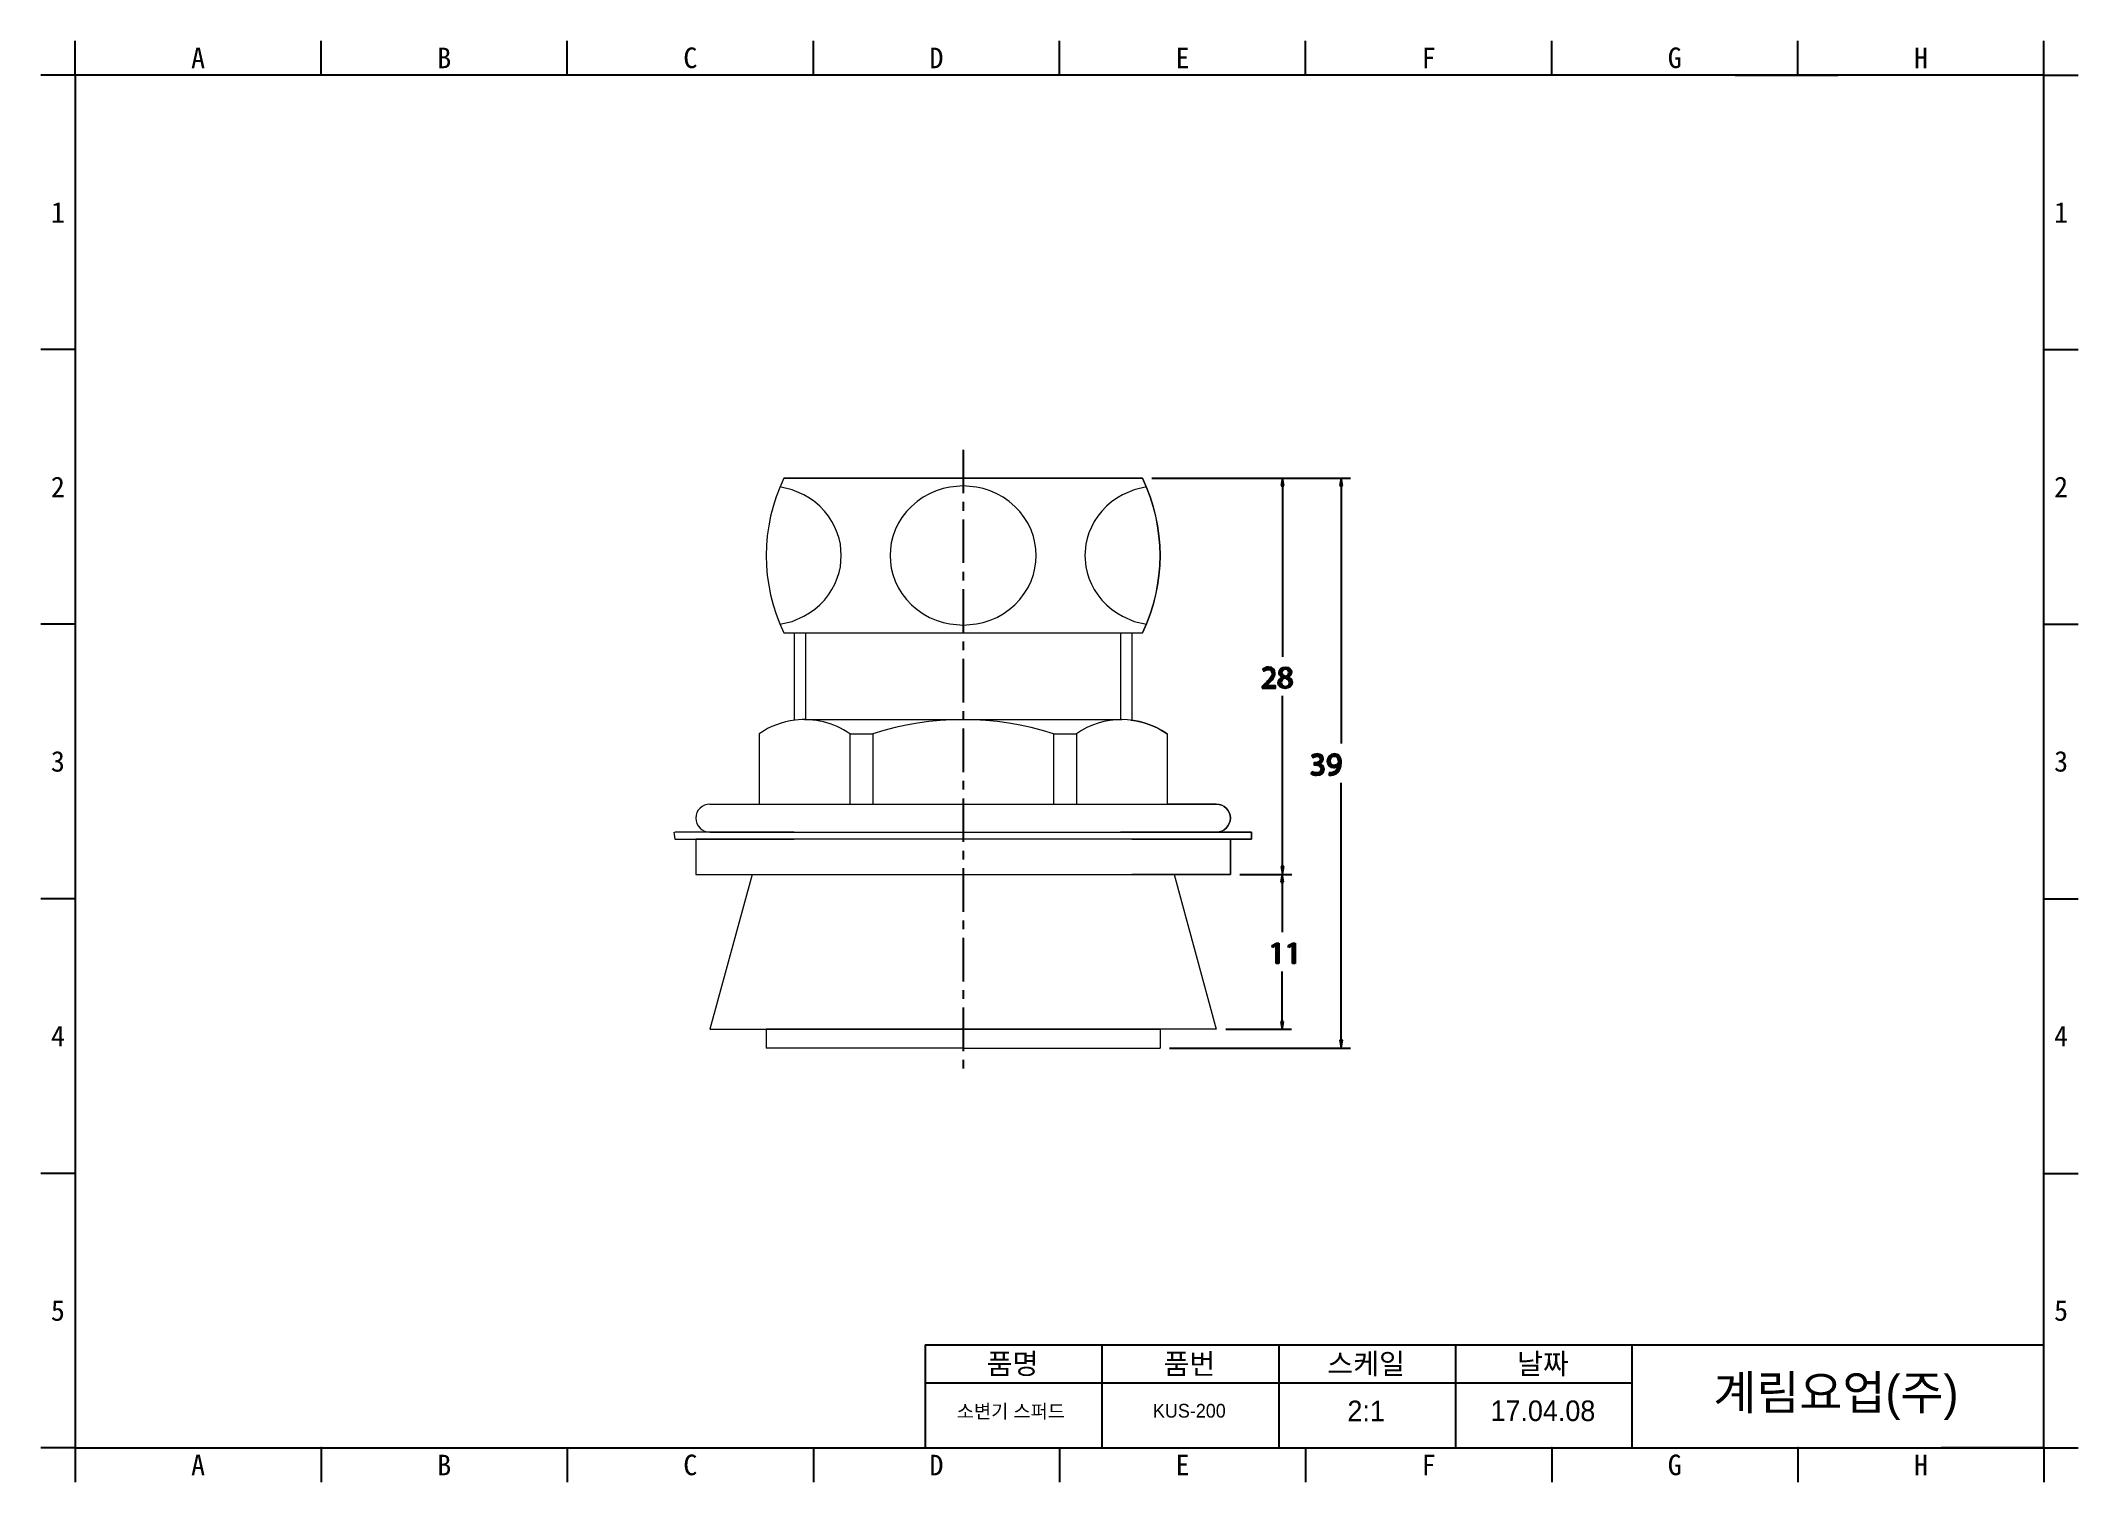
# Model space of a CAD drawing. Header units: inches. Extents: x -318 to -21, y -17 to 193.
import ezdxf

# ---------------------------------------------------------------- set-up
doc = ezdxf.new("R2010")
doc.units = ezdxf.units.IN
doc.header["$MEASUREMENT"] = 0
doc.linetypes.add('CENTERX2', pattern=[101.6, 63.5, -12.7, 12.7, -12.7])
for name, color, linetype in [('_U+B808_U+C774_U+C5B4 1', 7, 'Continuous'), ('CENTER', 1, 'CENTERX2'), ('DIM', 3, 'Continuous'), ('FORM', 7, 'Continuous'), ('TEXT', 2, 'Continuous')]:
    doc.layers.add(name, color=color, linetype=linetype)

msp = doc.modelspace()

# ---------------------------------------------------------------- hatches: boundary and pattern name
at = {"layer": 'DIM'}
h = msp.add_hatch(color=256, dxfattribs=at)
h.dxf.hatch_style = 2
h.paths.add_polyline_path([(-137.63, 128.08), (-137.25, 128.08), (-137.44, 129.22)])
h = msp.add_hatch(color=256, dxfattribs=at)
h.dxf.hatch_style = 2
h.paths.add_polyline_path([(-129.06, 128.08), (-128.68, 128.08), (-128.87, 129.22)])
h = msp.add_hatch(color=256, dxfattribs=at)
h.dxf.hatch_style = 2
edge = h.paths.add_edge_path()
edge.add_spline(control_points=[(-140.37, 98.64), (-140.37, 98.64), (-140.37, 98.89), (-140.37, 98.89), (-140.37, 98.89), (-140.05, 99.2), (-140.05, 99.2), (-139.29, 99.93), (-138.94, 100.31), (-138.94, 100.76), (-138.94, 101.07), (-139.08, 101.35), (-139.53, 101.35), (-139.8, 101.35), (-140.02, 101.21), (-140.16, 101.1), (-140.16, 101.1), (-140.29, 101.38), (-140.29, 101.38), (-140.09, 101.55), (-139.79, 101.69), (-139.44, 101.69), (-138.8, 101.69), (-138.53, 101.24), (-138.53, 100.81), (-138.53, 100.26), (-138.93, 99.81), (-139.56, 99.21), (-139.56, 99.21), (-139.8, 98.98), (-139.8, 98.98), (-139.8, 98.98), (-139.8, 98.97), (-139.8, 98.97), (-139.8, 98.97), (-138.46, 98.97), (-138.46, 98.97), (-138.46, 98.97), (-138.46, 98.64), (-138.46, 98.64), (-138.46, 98.64), (-140.37, 98.64), (-140.37, 98.64)], knot_values=[0, 0, 0, 0, 1, 1, 1, 2, 2, 2, 3, 3, 3, 4, 4, 4, 5, 5, 5, 6, 6, 6, 7, 7, 7, 8, 8, 8, 9, 9, 9, 10, 10, 10, 11, 11, 11, 12, 12, 12, 13, 13, 13, 14, 14, 14, 14], degree=3, periodic=0)
h = msp.add_hatch(color=256, dxfattribs=at)
h.dxf.hatch_style = 2
edge = h.paths.add_edge_path()
edge.add_spline(control_points=[(-137, 101.69), (-137.53, 101.69), (-137.93, 101.36), (-137.93, 100.89), (-137.93, 100.63), (-137.79, 100.37), (-137.45, 100.22), (-137.45, 100.22), (-137.45, 100.2), (-137.45, 100.2), (-137.82, 100.04), (-138.04, 99.77), (-138.04, 99.39), (-138.04, 98.96), (-137.66, 98.59), (-137.04, 98.59), (-136.46, 98.59), (-136.02, 98.93), (-136.02, 99.46), (-136.02, 99.82), (-136.25, 100.09), (-136.62, 100.23), (-136.62, 100.23), (-136.62, 100.25), (-136.62, 100.25), (-136.25, 100.42), (-136.12, 100.69), (-136.12, 100.95), (-136.12, 101.33), (-136.42, 101.69), (-137, 101.69), (-137, 101.69), (-137, 101.69), (-137, 101.69)], knot_values=[0, 0, 0, 0, 1, 1, 1, 2, 2, 2, 3, 3, 3, 4, 4, 4, 5, 5, 5, 6, 6, 6, 7, 7, 7, 8, 8, 8, 9, 9, 9, 10, 10, 10, 11, 11, 11, 11], degree=3, periodic=0)
edge = h.paths.add_edge_path()
edge.add_spline(control_points=[(-137.03, 98.88), (-137.4, 98.88), (-137.64, 99.15), (-137.62, 99.45), (-137.62, 99.74), (-137.43, 99.97), (-137.08, 100.07), (-136.68, 99.96), (-136.42, 99.78), (-136.42, 99.42), (-136.42, 99.11), (-136.66, 98.88), (-137.02, 98.88), (-137.02, 98.88), (-137.03, 98.88), (-137.03, 98.88)], knot_values=[0, 0, 0, 0, 1, 1, 1, 2, 2, 2, 3, 3, 3, 4, 4, 4, 5, 5, 5, 5], degree=3, periodic=0)
edge = h.paths.add_edge_path()
edge.add_spline(control_points=[(-137.01, 101.4), (-136.65, 101.4), (-136.51, 101.15), (-136.51, 100.91), (-136.51, 100.63), (-136.7, 100.45), (-136.96, 100.36), (-137.31, 100.46), (-137.54, 100.62), (-137.53, 100.92), (-137.53, 101.17), (-137.35, 101.4), (-137.01, 101.4), (-137.01, 101.4), (-137.01, 101.4), (-137.01, 101.4)], knot_values=[0, 0, 0, 0, 1, 1, 1, 2, 2, 2, 3, 3, 3, 4, 4, 4, 5, 5, 5, 5], degree=3, periodic=0)
h = msp.add_hatch(color=256, dxfattribs=at)
h.dxf.hatch_style = 2
edge = h.paths.add_edge_path()
edge.add_spline(control_points=[(-133.14, 86.45), (-133.03, 86.38), (-132.77, 86.27), (-132.48, 86.27), (-131.96, 86.27), (-131.8, 86.59), (-131.8, 86.85), (-131.81, 87.27), (-132.18, 87.45), (-132.58, 87.45), (-132.58, 87.45), (-132.8, 87.45), (-132.8, 87.45), (-132.8, 87.45), (-132.8, 87.75), (-132.8, 87.75), (-132.8, 87.75), (-132.58, 87.75), (-132.58, 87.75), (-132.28, 87.75), (-131.91, 87.9), (-131.91, 88.26), (-131.91, 88.5), (-132.06, 88.71), (-132.43, 88.71), (-132.67, 88.71), (-132.9, 88.6), (-133.03, 88.51), (-133.03, 88.51), (-133.14, 88.81), (-133.14, 88.81), (-132.98, 88.92), (-132.68, 89.04), (-132.36, 89.04), (-131.77, 89.04), (-131.5, 88.69), (-131.5, 88.32), (-131.5, 88.01), (-131.69, 87.75), (-132.05, 87.61), (-132.05, 87.61), (-132.05, 87.6), (-132.05, 87.6), (-131.68, 87.53), (-131.38, 87.26), (-131.38, 86.84), (-131.38, 86.36), (-131.76, 85.94), (-132.47, 85.94), (-132.81, 85.94), (-133.11, 86.04), (-133.25, 86.14), (-133.25, 86.14), (-133.14, 86.45), (-133.14, 86.45)], knot_values=[0, 0, 0, 0, 1, 1, 1, 2, 2, 2, 3, 3, 3, 4, 4, 4, 5, 5, 5, 6, 6, 6, 7, 7, 7, 8, 8, 8, 9, 9, 9, 10, 10, 10, 11, 11, 11, 12, 12, 12, 13, 13, 13, 14, 14, 14, 15, 15, 15, 16, 16, 16, 17, 17, 17, 18, 18, 18, 18], degree=3, periodic=0)
h = msp.add_hatch(color=256, dxfattribs=at)
h.dxf.hatch_style = 2
edge = h.paths.add_edge_path()
edge.add_spline(control_points=[(-130.64, 86.27), (-130.55, 86.27), (-130.45, 86.27), (-130.31, 86.29), (-130.08, 86.32), (-129.86, 86.41), (-129.68, 86.58), (-129.49, 86.76), (-129.34, 87.02), (-129.29, 87.38), (-129.29, 87.38), (-129.3, 87.38), (-129.3, 87.38), (-129.47, 87.17), (-129.71, 87.05), (-130.01, 87.05), (-130.55, 87.05), (-130.9, 87.46), (-130.9, 87.98), (-130.9, 88.54), (-130.48, 89.04), (-129.87, 89.04), (-129.26, 89.04), (-128.88, 88.54), (-128.88, 87.77), (-128.88, 87.11), (-129.1, 86.65), (-129.39, 86.36), (-129.62, 86.14), (-129.94, 86), (-130.27, 85.96), (-130.41, 85.94), (-130.55, 85.93), (-130.64, 85.94), (-130.64, 85.94), (-130.64, 86.27), (-130.64, 86.27)], knot_values=[0, 0, 0, 0, 1, 1, 1, 2, 2, 2, 3, 3, 3, 4, 4, 4, 5, 5, 5, 6, 6, 6, 7, 7, 7, 8, 8, 8, 9, 9, 9, 10, 10, 10, 11, 11, 11, 12, 12, 12, 12], degree=3, periodic=0)
edge = h.paths.add_edge_path()
edge.add_spline(control_points=[(-129.91, 88.73), (-130.25, 88.73), (-130.49, 88.42), (-130.49, 88), (-130.49, 87.63), (-130.27, 87.36), (-129.92, 87.36), (-129.64, 87.36), (-129.43, 87.5), (-129.32, 87.68), (-129.3, 87.71), (-129.29, 87.76), (-129.29, 87.82), (-129.28, 88.34), (-129.48, 88.73), (-129.9, 88.73), (-129.9, 88.73), (-129.91, 88.73), (-129.91, 88.73)], knot_values=[0, 0, 0, 0, 1, 1, 1, 2, 2, 2, 3, 3, 3, 4, 4, 4, 5, 5, 5, 6, 6, 6, 6], degree=3, periodic=0)
h = msp.add_hatch(color=256, dxfattribs=at)
h.dxf.hatch_style = 2
h.paths.add_polyline_path([(-137.66, 70.34), (-137.28, 70.34), (-137.47, 71.49)])
h = msp.add_hatch(color=256, dxfattribs=at)
h.dxf.hatch_style = 2
h.paths.add_polyline_path([(-137.63, 72.63), (-137.44, 71.49), (-137.25, 72.63)])
h = msp.add_hatch(color=256, dxfattribs=at)
h.dxf.hatch_style = 2
h.paths.add_polyline_path([(-138.34, 61.12), (-138.35, 61.12), (-138.87, 60.83), (-138.95, 61.14), (-138.29, 61.49), (-137.95, 61.49), (-137.95, 58.5), (-138.34, 58.5)])
h = msp.add_hatch(color=256, dxfattribs=at)
h.dxf.hatch_style = 2
h.paths.add_polyline_path([(-135.98, 61.12), (-135.99, 61.12), (-136.51, 60.83), (-136.58, 61.14), (-135.93, 61.49), (-135.58, 61.49), (-135.58, 58.5), (-135.98, 58.5)])
h = msp.add_hatch(color=256, dxfattribs=at)
h.dxf.hatch_style = 2
h.paths.add_polyline_path([(-137.66, 50.08), (-137.47, 48.94), (-137.28, 50.08)])
h = msp.add_hatch(color=256, dxfattribs=at)
h.dxf.hatch_style = 2
h.paths.add_polyline_path([(-129.06, 47.33), (-128.87, 46.19), (-128.68, 47.33)])

# ---------------------------------------------------------------- linework, layer by layer
at = {"layer": '_U+B808_U+C774_U+C5B4 1', "color": 7, "lineweight": 13}
for points in [[(-210.69, 107.94), (-208.92, 108.36), (-207.19, 109.1), (-206.37, 109.58), (-205.59, 110.14), (-204.87, 110.77), (-204.21, 111.46), (-203.61, 112.2), (-203.1, 112.98), (-202.67, 113.79), (-202.33, 114.63), (-202.06, 115.47), (-201.88, 116.31), (-201.74, 117.95), (-201.88, 119.58), (-202.06, 120.42), (-202.33, 121.26), (-202.67, 122.1), (-203.1, 122.91), (-203.61, 123.69), (-204.21, 124.43), (-204.87, 125.12), (-205.59, 125.75), (-206.37, 126.31), (-207.19, 126.79), (-208.92, 127.53), (-210.69, 127.95)], [(-157.84, 129.22), (-210.12, 129.22)], [(-210.12, 129.22), (-157.84, 129.22)], [(-194.64, 117.95), (-194.59, 117.03), (-194.46, 116.1), (-194.23, 115.16), (-193.89, 114.21), (-193.45, 113.29), (-192.9, 112.4), (-192.25, 111.56), (-191.52, 110.78), (-190.7, 110.07), (-189.81, 109.46), (-188.88, 108.94), (-187.9, 108.52), (-186.91, 108.2), (-185.92, 107.98), (-183.98, 107.81), (-182.04, 107.98), (-181.05, 108.2), (-180.06, 108.52), (-179.09, 108.94), (-178.15, 109.46), (-177.27, 110.07), (-176.45, 110.78), (-175.71, 111.56), (-175.07, 112.4), (-174.52, 113.29), (-174.08, 114.21), (-173.74, 115.16), (-173.51, 116.1), (-173.37, 117.03), (-173.33, 117.95), (-173.37, 118.86), (-173.51, 119.79), (-173.74, 120.74), (-174.08, 121.68), (-174.52, 122.6), (-175.07, 123.49), (-175.71, 124.34), (-176.45, 125.11), (-177.27, 125.82), (-178.15, 126.43), (-179.09, 126.95), (-180.06, 127.37), (-181.05, 127.69), (-182.04, 127.91), (-183.98, 128.08), (-185.92, 127.91), (-186.91, 127.69), (-187.9, 127.37), (-188.88, 126.95), (-189.81, 126.43), (-190.7, 125.82), (-191.52, 125.11), (-192.25, 124.34), (-192.9, 123.49), (-193.45, 122.6), (-193.89, 121.68), (-194.23, 120.74), (-194.46, 119.79), (-194.59, 118.86), (-194.64, 117.95)], [(-157.27, 127.95), (-159.04, 127.53), (-160.77, 126.79), (-161.59, 126.31), (-162.37, 125.75), (-163.1, 125.12), (-163.76, 124.43), (-164.35, 123.69), (-164.86, 122.91), (-165.29, 122.1), (-165.64, 121.26), (-165.9, 120.42), (-166.09, 119.58), (-166.23, 117.95), (-166.09, 116.31), (-165.9, 115.47), (-165.64, 114.63), (-165.29, 113.79), (-164.86, 112.98), (-164.35, 112.2), (-163.76, 111.46), (-163.1, 110.77), (-162.37, 110.14), (-161.59, 109.58), (-160.77, 109.1), (-159.04, 108.36), (-157.27, 107.94)], [(-210.12, 106.67), (-157.84, 106.67)], [(-208.59, 106.67), (-208.59, 93.95)], [(-206.95, 106.67), (-206.95, 94.04)], [(-161.02, 106.67), (-161.02, 94.04)], [(-159.38, 106.67), (-159.38, 93.94)], [(-159.38, 106.67), (-159.38, 93.95)], [(-207.1, 94.04), (-160.87, 94.04)], [(-213.71, 91.99), (-213.71, 81.74)], [(-200.48, 91.99), (-200.48, 81.74)], [(-200.48, 91.99), (-197.15, 91.99)], [(-197.15, 91.99), (-197.15, 81.74)], [(-170.81, 91.99), (-167.48, 91.99)], [(-170.81, 91.99), (-170.81, 81.74)], [(-167.48, 91.99), (-167.48, 81.74)], [(-154.26, 91.99), (-154.26, 81.74)], [(-154.25, 91.99), (-154.25, 81.74)], [(-220.89, 81.74), (-213.66, 81.74)], [(-213.66, 81.74), (-154.25, 81.74)], [(-147.08, 81.74), (-154.31, 81.74)], [(-154.25, 81.74), (-147.08, 81.74)], [(-226.13, 77.65), (-226.01, 76.61), (-222.87, 76.61)], [(-220.9, 77.64), (-226.01, 77.64)], [(-208.59, 77.64), (-220.9, 77.64)], [(-220.89, 77.64), (-161.02, 77.64)], [(-161.02, 77.64), (-147.08, 77.64)], [(-141.95, 77.64), (-161.02, 77.64)], [(-147.06, 77.64), (-141.95, 77.64)], [(-141.95, 76.61), (-141.95, 77.64)], [(-141.95, 77.64), (-141.95, 76.61)], [(-159.38, 76.61), (-222.94, 76.61)], [(-222.94, 76.61), (-222.94, 71.49)], [(-222.87, 76.61), (-208.59, 76.61)], [(-159.38, 76.61), (-141.95, 76.61)], [(-145.03, 76.61), (-159.38, 76.61)], [(-141.95, 76.61), (-145.1, 76.61)], [(-145.03, 71.49), (-145.03, 76.61)], [(-145.03, 76.61), (-145.03, 71.49)], [(-222.94, 71.49), (-214.68, 71.49)], [(-214.74, 71.49), (-220.89, 48.94)], [(-214.74, 71.49), (-220.89, 48.94)], [(-214.74, 71.49), (-208.59, 71.49)], [(-214.68, 71.49), (-159.38, 71.49)], [(-153.23, 71.49), (-159.38, 71.49)], [(-159.38, 71.49), (-145.03, 71.49)], [(-145.03, 71.49), (-153.29, 71.49)], [(-153.23, 71.49), (-147.08, 48.94)], [(-153.23, 71.49), (-147.08, 48.94)], [(-220.89, 48.94), (-155.28, 48.94)], [(-220.89, 48.94), (-212.69, 48.94)], [(-212.69, 48.94), (-212.69, 46.19)], [(-147.08, 48.94), (-212.69, 48.94)], [(-155.28, 48.94), (-155.28, 46.19)], [(-147.08, 48.94), (-155.28, 48.94)], [(-183.98, 46.19), (-212.69, 46.19)], [(-183.98, 46.19), (-155.28, 46.19)]]:
    msp.add_lwpolyline(points, dxfattribs=at)
for points in [[(-210.12, 129.22), (-213.54, 122.09), (-213.54, 113.8), (-210.12, 106.67)], [(-157.84, 106.67), (-154.42, 113.8), (-154.42, 122.09), (-157.84, 129.22)], [(-157.84, 129.22), (-154.43, 122.09), (-154.43, 113.8), (-157.84, 106.67)], [(-208.49, 93.96), (-210.33, 93.74), (-212.12, 93.08), (-213.71, 91.99)], [(-200.48, 91.99), (-202.88, 93.63), (-205.73, 94.29), (-208.49, 93.96)], [(-170.81, 91.99), (-179.38, 94.72), (-188.58, 94.72), (-197.15, 91.99)], [(-154.25, 91.99), (-158.24, 94.72), (-163.5, 94.72), (-167.48, 91.99)], [(-159.47, 93.96), (-157.64, 93.74), (-155.85, 93.08), (-154.26, 91.99)], [(-220.89, 81.74), (-222.02, 81.74), (-222.94, 80.82), (-222.94, 79.69)], [(-145.03, 79.69), (-145.03, 80.82), (-145.95, 81.74), (-147.08, 81.74)], [(-147.08, 81.74), (-145.95, 81.74), (-145.03, 80.82), (-145.03, 79.69)], [(-222.94, 79.69), (-222.94, 78.56), (-222.02, 77.64), (-220.89, 77.64)], [(-147.08, 77.64), (-145.95, 77.64), (-145.03, 78.56), (-145.03, 79.69)], [(-145.03, 79.69), (-145.03, 78.56), (-145.95, 77.64), (-147.08, 77.64)]]:
    msp.add_open_spline(points, degree=3, dxfattribs=at)
at = {"layer": 'CENTER', "ltscale": 0.1}
msp.add_line((-183.98, 133.37), (-183.98, 42), dxfattribs=at)
at = {"layer": 'DIM'}
for p, q in [((-156.47, 129.22), (-127.5, 129.22)), ((-156.47, 129.22), (-136.07, 129.22)), ((-137.44, 129.22), (-137.63, 128.08)), ((-137.63, 128.08), (-137.25, 128.08)), ((-137.25, 128.08), (-137.44, 129.22)), ((-137.44, 128.08), (-137.44, 103.21)), ((-128.87, 129.22), (-129.06, 128.08)), ((-129.06, 128.08), (-128.68, 128.08)), ((-128.68, 128.08), (-128.87, 129.22)), ((-128.87, 128.08), (-128.87, 90.56)), ((-137.44, 72.63), (-137.44, 97.49)), ((-128.87, 47.33), (-128.87, 84.84)), ((-143.66, 71.49), (-136.1, 71.49)), ((-143.66, 71.49), (-136.07, 71.49)), ((-137.47, 71.49), (-137.66, 70.34)), ((-137.63, 72.63), (-137.44, 71.49)), ((-137.25, 72.63), (-137.63, 72.63)), ((-137.28, 70.34), (-137.47, 71.49)), ((-137.44, 71.49), (-137.25, 72.63)), ((-137.66, 70.34), (-137.28, 70.34)), ((-137.47, 70.34), (-137.47, 63.07)), ((-138.95, 61.14), (-138.29, 61.49)), ((-138.87, 60.83), (-138.95, 61.14)), ((-138.35, 61.12), (-138.87, 60.83)), ((-138.34, 61.12), (-138.35, 61.12)), ((-138.34, 58.5), (-138.34, 61.12)), ((-138.29, 61.49), (-137.95, 61.49)), ((-137.95, 61.49), (-137.95, 58.5)), ((-136.58, 61.14), (-135.93, 61.49)), ((-136.51, 60.83), (-136.58, 61.14)), ((-135.99, 61.12), (-136.51, 60.83)), ((-135.98, 61.12), (-135.99, 61.12)), ((-135.98, 58.5), (-135.98, 61.12)), ((-135.93, 61.49), (-135.58, 61.49)), ((-135.58, 61.49), (-135.58, 58.5)), ((-137.95, 58.5), (-138.34, 58.5)), ((-137.47, 50.08), (-137.47, 57.35)), ((-135.58, 58.5), (-135.98, 58.5)), ((-145.71, 48.94), (-136.1, 48.94)), ((-137.66, 50.08), (-137.47, 48.94)), ((-137.28, 50.08), (-137.66, 50.08)), ((-137.47, 48.94), (-137.28, 50.08)), ((-153.91, 46.19), (-127.5, 46.19)), ((-129.06, 47.33), (-128.87, 46.19)), ((-128.68, 47.33), (-129.06, 47.33)), ((-128.87, 46.19), (-128.68, 47.33))]:
    msp.add_line(p, q, dxfattribs=at)
for points, knots in [([(-140.37, 98.64), (-140.37, 98.64), (-140.37, 98.89), (-140.37, 98.89), (-140.37, 98.89), (-140.05, 99.2), (-140.05, 99.2), (-139.29, 99.93), (-138.94, 100.31), (-138.94, 100.76), (-138.94, 101.07), (-139.08, 101.35), (-139.53, 101.35), (-139.8, 101.35), (-140.02, 101.21), (-140.16, 101.1), (-140.16, 101.1), (-140.29, 101.38), (-140.29, 101.38), (-140.09, 101.55), (-139.79, 101.69), (-139.44, 101.69), (-138.8, 101.69), (-138.53, 101.24), (-138.53, 100.81), (-138.53, 100.26), (-138.93, 99.81), (-139.56, 99.21), (-139.56, 99.21), (-139.8, 98.98), (-139.8, 98.98), (-139.8, 98.98), (-139.8, 98.97), (-139.8, 98.97), (-139.8, 98.97), (-138.46, 98.97), (-138.46, 98.97), (-138.46, 98.97), (-138.46, 98.64), (-138.46, 98.64), (-138.46, 98.64), (-140.37, 98.64), (-140.37, 98.64)], [0, 0, 0, 0, 1, 1, 1, 2, 2, 2, 3, 3, 3, 4, 4, 4, 5, 5, 5, 6, 6, 6, 7, 7, 7, 8, 8, 8, 9, 9, 9, 10, 10, 10, 11, 11, 11, 12, 12, 12, 13, 13, 13, 14, 14, 14, 14]), ([(-137, 101.69), (-137.53, 101.69), (-137.93, 101.36), (-137.93, 100.89), (-137.93, 100.63), (-137.79, 100.37), (-137.45, 100.22), (-137.45, 100.22), (-137.45, 100.2), (-137.45, 100.2), (-137.82, 100.04), (-138.04, 99.77), (-138.04, 99.39), (-138.04, 98.96), (-137.66, 98.59), (-137.04, 98.59), (-136.46, 98.59), (-136.02, 98.93), (-136.02, 99.46), (-136.02, 99.82), (-136.25, 100.09), (-136.62, 100.23), (-136.62, 100.23), (-136.62, 100.25), (-136.62, 100.25), (-136.25, 100.42), (-136.12, 100.69), (-136.12, 100.95), (-136.12, 101.33), (-136.42, 101.69), (-137, 101.69), (-137, 101.69), (-137, 101.69), (-137, 101.69)], [0, 0, 0, 0, 1, 1, 1, 2, 2, 2, 3, 3, 3, 4, 4, 4, 5, 5, 5, 6, 6, 6, 7, 7, 7, 8, 8, 8, 9, 9, 9, 10, 10, 10, 11, 11, 11, 11]), ([(-137.01, 101.4), (-136.65, 101.4), (-136.51, 101.15), (-136.51, 100.91), (-136.51, 100.63), (-136.7, 100.45), (-136.96, 100.36), (-137.31, 100.46), (-137.54, 100.62), (-137.53, 100.92), (-137.53, 101.17), (-137.35, 101.4), (-137.01, 101.4), (-137.01, 101.4), (-137.01, 101.4), (-137.01, 101.4)], [0, 0, 0, 0, 1, 1, 1, 2, 2, 2, 3, 3, 3, 4, 4, 4, 5, 5, 5, 5]), ([(-137.03, 98.88), (-137.4, 98.88), (-137.64, 99.15), (-137.62, 99.45), (-137.62, 99.74), (-137.43, 99.97), (-137.08, 100.07), (-136.68, 99.96), (-136.42, 99.78), (-136.42, 99.42), (-136.42, 99.11), (-136.66, 98.88), (-137.02, 98.88), (-137.02, 98.88), (-137.03, 98.88), (-137.03, 98.88)], [0, 0, 0, 0, 1, 1, 1, 2, 2, 2, 3, 3, 3, 4, 4, 4, 5, 5, 5, 5]), ([(-133.14, 86.45), (-133.03, 86.38), (-132.77, 86.27), (-132.48, 86.27), (-131.96, 86.27), (-131.8, 86.59), (-131.8, 86.85), (-131.81, 87.27), (-132.18, 87.45), (-132.58, 87.45), (-132.58, 87.45), (-132.8, 87.45), (-132.8, 87.45), (-132.8, 87.45), (-132.8, 87.75), (-132.8, 87.75), (-132.8, 87.75), (-132.58, 87.75), (-132.58, 87.75), (-132.28, 87.75), (-131.91, 87.9), (-131.91, 88.26), (-131.91, 88.5), (-132.06, 88.71), (-132.43, 88.71), (-132.67, 88.71), (-132.9, 88.6), (-133.03, 88.51), (-133.03, 88.51), (-133.14, 88.81), (-133.14, 88.81), (-132.98, 88.92), (-132.68, 89.04), (-132.36, 89.04), (-131.77, 89.04), (-131.5, 88.69), (-131.5, 88.32), (-131.5, 88.01), (-131.69, 87.75), (-132.05, 87.61), (-132.05, 87.61), (-132.05, 87.6), (-132.05, 87.6), (-131.68, 87.53), (-131.38, 87.26), (-131.38, 86.84), (-131.38, 86.36), (-131.76, 85.94), (-132.47, 85.94), (-132.81, 85.94), (-133.11, 86.04), (-133.25, 86.14), (-133.25, 86.14), (-133.14, 86.45), (-133.14, 86.45)], [0, 0, 0, 0, 1, 1, 1, 2, 2, 2, 3, 3, 3, 4, 4, 4, 5, 5, 5, 6, 6, 6, 7, 7, 7, 8, 8, 8, 9, 9, 9, 10, 10, 10, 11, 11, 11, 12, 12, 12, 13, 13, 13, 14, 14, 14, 15, 15, 15, 16, 16, 16, 17, 17, 17, 18, 18, 18, 18]), ([(-130.64, 86.27), (-130.55, 86.27), (-130.45, 86.27), (-130.31, 86.29), (-130.08, 86.32), (-129.86, 86.41), (-129.68, 86.58), (-129.49, 86.76), (-129.34, 87.02), (-129.29, 87.38), (-129.29, 87.38), (-129.3, 87.38), (-129.3, 87.38), (-129.47, 87.17), (-129.71, 87.05), (-130.01, 87.05), (-130.55, 87.05), (-130.9, 87.46), (-130.9, 87.98), (-130.9, 88.54), (-130.48, 89.04), (-129.87, 89.04), (-129.26, 89.04), (-128.88, 88.54), (-128.88, 87.77), (-128.88, 87.11), (-129.1, 86.65), (-129.39, 86.36), (-129.62, 86.14), (-129.94, 86), (-130.27, 85.96), (-130.41, 85.94), (-130.55, 85.93), (-130.64, 85.94), (-130.64, 85.94), (-130.64, 86.27), (-130.64, 86.27)], [0, 0, 0, 0, 1, 1, 1, 2, 2, 2, 3, 3, 3, 4, 4, 4, 5, 5, 5, 6, 6, 6, 7, 7, 7, 8, 8, 8, 9, 9, 9, 10, 10, 10, 11, 11, 11, 12, 12, 12, 12]), ([(-129.91, 88.73), (-130.25, 88.73), (-130.49, 88.42), (-130.49, 88), (-130.49, 87.63), (-130.27, 87.36), (-129.92, 87.36), (-129.64, 87.36), (-129.43, 87.5), (-129.32, 87.68), (-129.3, 87.71), (-129.29, 87.76), (-129.29, 87.82), (-129.28, 88.34), (-129.48, 88.73), (-129.9, 88.73), (-129.9, 88.73), (-129.91, 88.73), (-129.91, 88.73)], [0, 0, 0, 0, 1, 1, 1, 2, 2, 2, 3, 3, 3, 4, 4, 4, 5, 5, 5, 6, 6, 6, 6])]:
    msp.add_open_spline(points, degree=3, knots=knots, dxfattribs=at)
at = {"layer": 'FORM'}
for p, q in [((-313.44, 187.94), (-313.44, 192.94)), ((-277.56, 187.94), (-277.56, 192.94)), ((-241.69, 187.94), (-241.69, 192.94)), ((-205.81, 187.94), (-205.81, 192.94)), ((-169.94, 187.94), (-169.94, 192.94)), ((-134.06, 187.94), (-134.06, 192.94)), ((-98.19, 187.94), (-98.19, 192.94)), ((-62.31, 187.94), (-62.31, 192.94)), ((-26.44, 187.94), (-26.44, 192.94)), ((-313.44, 187.94), (-318.44, 187.94)), ((-26.44, 187.94), (-313.44, 187.94)), ((-313.44, 187.94), (-313.44, -12.06)), ((-71.44, 187.94), (-56.44, 187.94)), ((-41.44, 187.94), (-56.44, 187.94)), ((-26.44, -12.06), (-26.44, 187.94)), ((-26.44, 187.94), (-21.44, 187.94)), ((-313.44, 147.94), (-318.44, 147.94)), ((-26.44, 147.94), (-21.44, 147.94)), ((-313.44, 107.94), (-318.44, 107.94)), ((-26.44, 107.94), (-21.44, 107.94)), ((-313.44, 67.94), (-318.44, 67.94)), ((-26.44, 67.94), (-21.44, 67.94)), ((-313.44, 27.94), (-318.44, 27.94)), ((-26.44, 27.94), (-21.44, 27.94)), ((-189.51, 2.94), (-26.44, 2.94)), ((-189.51, 2.94), (-189.51, -12.06)), ((-163.75, 2.94), (-163.75, -12.06)), ((-137.98, 2.94), (-137.98, -12.06)), ((-112.21, 2.94), (-112.21, -12.06)), ((-86.44, -12.06), (-86.44, 2.94)), ((-86.44, -12.06), (-86.44, 2.94)), ((-189.51, -2.56), (-86.44, -2.56)), ((-313.44, -12.06), (-318.44, -12.06)), ((-313.44, -12.06), (-26.44, -12.06)), ((-313.44, -12.06), (-313.44, -17.06)), ((-313.44, -12.06), (-288.44, -12.06)), ((-277.56, -12.06), (-277.56, -17.06)), ((-241.69, -12.06), (-241.69, -17.06)), ((-205.81, -12.06), (-205.81, -17.06)), ((-169.94, -12.06), (-169.94, -17.06)), ((-134.06, -12.06), (-134.06, -17.06)), ((-98.19, -12.06), (-98.19, -17.06)), ((-62.31, -12.06), (-62.31, -17.06)), ((-26.44, -12.06), (-41.44, -12.06)), ((-26.44, -12.06), (-26.44, -17.06)), ((-26.44, -12.06), (-21.44, -12.06))]:
    msp.add_line(p, q, dxfattribs=at)
for p in [(-313.44, 147.94), (-313.44, 107.94), (-313.44, 67.94), (-313.44, 27.94), (-277.56, -12.06), (-98.19, -12.06), (-62.31, -12.06)]:
    msp.add_point(p, dxfattribs=at)

# ---------------------------------------------------------------- texts
at = {"layer": 'FORM', "char_height": 3, "attachment_point": 5}
for s, width, insert in [('A', 5, (-295.5, 190.44)), ('B', 5, (-259.62, 190.44)), ('C', 5, (-223.75, 190.44)), ('D', 5, (-187.87, 190.44)), ('E', 5, (-152, 190.44)), ('F', 5, (-116.12, 190.44)), ('G', 5, (-80.25, 190.44)), ('H', 5, (-44.37, 190.44)), ('1', 40, (-315.94, 167.94)), ('1', 40, (-23.94, 167.94)), ('2', 40, (-315.94, 127.94)), ('2', 40, (-23.94, 127.94)), ('3', 40, (-315.94, 87.94)), ('3', 40, (-23.94, 87.94)), ('4', 40, (-315.94, 47.94)), ('4', 40, (-23.94, 47.94)), ('5', 40, (-315.94, 7.94)), ('5', 40, (-23.94, 7.94)), ('A', 5, (-295.5, -14.56)), ('B', 5, (-259.62, -14.56)), ('C', 5, (-223.75, -14.56)), ('D', 5, (-187.87, -14.56)), ('E', 5, (-152, -14.56)), ('F', 5, (-116.12, -14.56)), ('G', 5, (-80.25, -14.56)), ('H', 5, (-44.37, -14.56))]:
    msp.add_mtext_dynamic_manual_height_columns(s, width=width, gutter_width=12.5, heights=[0], dxfattribs=dict(at, insert=insert))
at = {"layer": 'TEXT', "linetype": 'CENTERX2', "attachment_point": 5}
for s, insert, char_height in [('{\\fHYGothic-Medium|b0|i0|c129|p18;품명}', (-176.78, 0.05), 3), ('{\\fHYGothic-Medium|b0|i0|c129|p18;품번}', (-151.01, 0.05), 3), ('{\\fHYGothic-Medium|b0|i0|c129|p18;스케일}', (-125.24, 0.05), 3), ('{\\fHYGothic-Medium|b0|i0|c129|p18;날짜}', (-99.47, 0.05), 3), ('{\\fHYGothic-Medium|b0|i0|c129|p18;계림요업(주)}', (-56.76, -4.73), 5), ('{\\fHYGothic-Medium|b0|i0|c129|p18;소변기 스퍼드}', (-177.02, -6.84), 2), ('{\\fHYGothic-Medium|b0|i0|c129|p18;KUS-200}', (-151.01, -6.66), 2), ('{\\fHYGothic-Medium|b0|i0|c129|p18;2:1}', (-125.24, -6.67), 3), ('{\\fHYGothic-Medium|b0|i0|c129|p18;17.04.08}', (-99.47, -6.67), 3)]:
    msp.add_mtext_dynamic_manual_height_columns(s, width=60, gutter_width=12.5, heights=[0], dxfattribs=dict(at, insert=insert, char_height=char_height))

doc.saveas('drawing.dxf')
